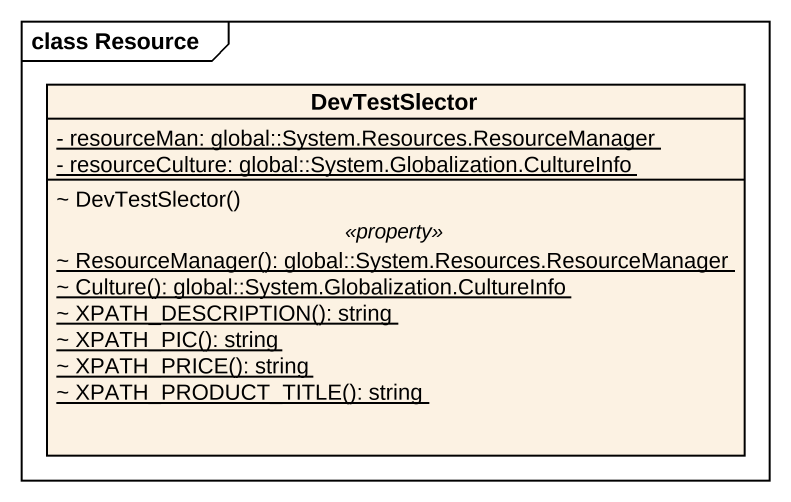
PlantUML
@startuml
mainframe class Resource
hide circle
hide empty members
skinparam classAttributeIconSize 0
class DevTestSlector {
  {static} - resourceMan: global::System.Resources.ResourceManager
  {static} - resourceCulture: global::System.Globalization.CultureInfo
  --
  ~ DevTestSlector()
  .. <<property>> ..
  {static} ~ ResourceManager(): global::System.Resources.ResourceManager
  {static} ~ Culture(): global::System.Globalization.CultureInfo
  {static} ~ XPATH_DESCRIPTION(): string
  {static} ~ XPATH_PIC(): string
  {static} ~ XPATH_PRICE(): string
  {static} ~ XPATH_PRODUCT_TITLE(): string
}
@enduml
